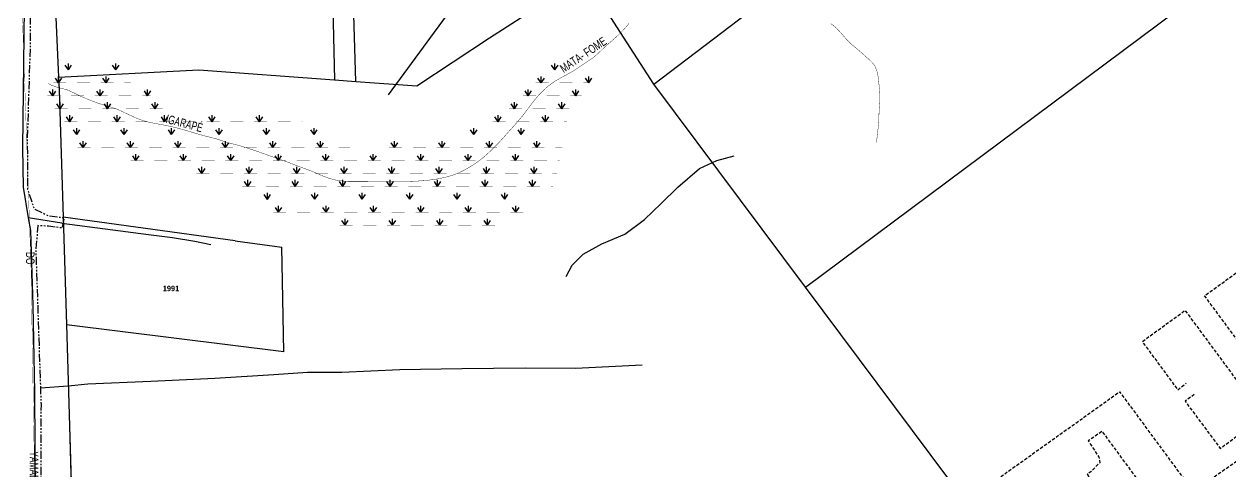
# Model space of a CAD drawing. Extents: x 204381 to 207261, y 4847713 to 4851061.
# Drawn here: x 204662 to 205221, y 4849243 to 4849450 of the extents above; entities that cross this region are included whole.
import ezdxf
from ezdxf.enums import TextEntityAlignment as Align

# ---------------------------------------------------------------- set-up
doc = ezdxf.new("R2010")
doc.units = 0
doc.header["$LTSCALE"] = 1.5
doc.header["$MEASUREMENT"] = 0
doc.linetypes.add('PHANTOMX2', pattern=[5, 2.5, -0.5, 0.5, -0.5, 0.5, -0.5])
doc.linetypes.add('TRACO_15', pattern=[3, 2, -1])
for name, color, linetype in [('CD-MALHA-LOTES', 40, 'CONTINUOUS'), ('HD-ALAGADO-BREJO', 170, 'CONTINUOUS'), ('HD-CURSO-PERENE', 170, 'CONTINUOUS'), ('HD-TXT-PERENE', 170, 'CONTINUOUS'), ('LM-LIM-SETOR-FISCAL', 7, 'CONTINUOUS'), ('RU-QUADRAS', 210, 'CONTINUOUS'), ('SV-CAMINHO-TRILHA', 20, 'CONTINUOUS'), ('SV-EIXO-ROD-ESTR', 7, 'CONTINUOUS'), ('SV-EIXO-RUA-N-PAV', 6, 'CONTINUOUS'), ('SV-EST-M-N-PAV', 1, 'PHANTOMX2'), ('SV-RUA-PAVIM-S-GUIA-C-GUIA', 7, 'CONTINUOUS'), ('SV-TXT-EST-M-N-PAV', 7, 'CONTINUOUS'), ('Th_NmrPort', 7, 'CONTINUOUS')]:
    doc.layers.add(name, color=color, linetype=linetype)
doc.styles.add('ARIAL', font='ARIAL.TTF')
doc.styles.get("Standard").update_dxf_attribs({"font": 'swisscbo.ttf'})
doc.linetypes.add('Limite', pattern='A,20,-3,[130,ltypeshp.shx,S=6.35,R=0,X=0,Y=0],-3,20', length=46)

# ---------------------------------------------------------------- blocks, each defined once
blk = doc.blocks.new('*X3')
at = {"layer": 'HD-ALAGADO-BREJO'}
for points in [[(204682.951571, 4849428.780074), (204682.951304, 4849431.780074)], [(204704.951571, 4849428.782028), (204704.951304, 4849431.782028)], [(204908.426633, 4849428.782374), (204908.426312, 4849431.782374)], [(204678.412275, 4849422.779961), (204678.412049, 4849425.779961)], [(204682.951571, 4849428.780074), (204681.451371, 4849431.029941)], [(204682.951571, 4849428.780074), (204684.451371, 4849431.030207)], [(204700.412275, 4849422.781617), (204700.412049, 4849425.781617)], [(204704.951571, 4849428.782028), (204703.451371, 4849431.031895)], [(204704.951571, 4849428.782028), (204706.451371, 4849431.032161)], [(204902.132869, 4849422.78224), (204902.132594, 4849425.78224)], [(204908.426633, 4849428.782374), (204906.926392, 4849431.032214)], [(204908.426633, 4849428.782374), (204909.926392, 4849431.032535)], [(204924.132869, 4849422.784261), (204924.132594, 4849425.784261)], [(204678.412275, 4849422.779961), (204676.912106, 4849425.029849)], [(204678.412275, 4849422.779961), (204679.912106, 4849425.030074)], [(204700.412275, 4849422.781617), (204698.912106, 4849425.031504)], [(204700.412275, 4849422.781617), (204701.912106, 4849425.03173)], [(204902.132869, 4849422.78224), (204900.632663, 4849425.032102)], [(204902.132869, 4849422.78224), (204903.632663, 4849425.032378)], [(204924.132869, 4849422.784261), (204922.632663, 4849425.034123)], [(204924.132869, 4849422.784261), (204925.632663, 4849425.034399)], [(204675.687602, 4849416.779876), (204674.187455, 4849419.029778)], [(204675.687602, 4849416.779876), (204675.687406, 4849419.779876)], [(204675.687602, 4849416.779876), (204677.187455, 4849419.029974)], [(204697.687602, 4849416.781314), (204696.187455, 4849419.031216)], [(204697.687602, 4849416.781314), (204697.687406, 4849419.781314)], [(204697.687602, 4849416.781314), (204699.187455, 4849419.031412)], [(204719.687602, 4849416.782752), (204718.187455, 4849419.032654)], [(204719.687602, 4849416.782752), (204719.687406, 4849419.782752)], [(204719.687602, 4849416.782752), (204721.187455, 4849419.03285)], [(204896.144791, 4849416.782133), (204894.644597, 4849419.032004)], [(204896.144791, 4849416.782133), (204896.144533, 4849419.782133)], [(204896.144791, 4849416.782133), (204897.644597, 4849419.032262)], [(204918.144791, 4849416.784028), (204916.644597, 4849419.033899)], [(204918.144791, 4849416.784028), (204918.144533, 4849419.784028)], [(204918.144791, 4849416.784028), (204919.644597, 4849419.034158)], [(204679.142552, 4849410.779872), (204677.642411, 4849413.029777)], [(204679.142552, 4849410.779872), (204679.142364, 4849413.779871)], [(204679.142552, 4849410.779872), (204680.642411, 4849413.029966)], [(204701.142552, 4849410.781252), (204699.642411, 4849413.031158)], [(204701.142552, 4849410.781252), (204701.142364, 4849413.781252)], [(204701.142552, 4849410.781252), (204702.642411, 4849413.031346)], [(204723.142552, 4849410.782633), (204721.642411, 4849413.032538)], [(204723.142552, 4849410.782633), (204723.142364, 4849413.782633)], [(204723.142552, 4849410.782633), (204724.642411, 4849413.032727)], [(204889.710151, 4849410.782027), (204888.209964, 4849413.031903)], [(204889.710151, 4849410.782027), (204889.709902, 4849413.782027)], [(204889.710151, 4849410.782027), (204891.209964, 4849413.032152)], [(204911.710151, 4849410.78385), (204910.209964, 4849413.033726)], [(204911.710151, 4849410.78385), (204911.709902, 4849413.78385)], [(204911.710151, 4849410.78385), (204913.209964, 4849413.033974)], [(204683.563326, 4849404.779835), (204682.063228, 4849407.02977)], [(204683.563326, 4849404.779835), (204683.563195, 4849407.779835)], [(204683.563326, 4849404.779835), (204685.063228, 4849407.029901)], [(204705.563326, 4849404.780797), (204704.063228, 4849407.030732)], [(204705.563326, 4849404.780797), (204705.563195, 4849407.780797)], [(204705.563326, 4849404.780797), (204707.063228, 4849407.030863)], [(204727.563326, 4849404.78176), (204726.063228, 4849407.031694)], [(204727.563326, 4849404.78176), (204727.563195, 4849407.78176)], [(204727.563326, 4849404.78176), (204729.063228, 4849407.031825)], [(204749.563326, 4849404.782722), (204748.063228, 4849407.032656)], [(204749.563326, 4849404.782722), (204749.563195, 4849407.782722)], [(204749.563326, 4849404.782722), (204751.063228, 4849407.032787)], [(204771.563326, 4849404.783684), (204770.063228, 4849407.033618)], [(204771.563326, 4849404.783684), (204771.563195, 4849407.783684)], [(204771.563326, 4849404.783684), (204773.063228, 4849407.03375)], [(204882.133512, 4849404.781903), (204880.633339, 4849407.031788)], [(204882.133512, 4849404.781903), (204882.133282, 4849407.781903)], [(204882.133512, 4849404.781903), (204883.633339, 4849407.032019)], [(204904.133512, 4849404.783592), (204902.633339, 4849407.033477)], [(204904.133512, 4849404.783592), (204904.133282, 4849407.783592)], [(204904.133512, 4849404.783592), (204905.633339, 4849407.033707)], [(204686.819567, 4849398.779832), (204685.319471, 4849401.029768)], [(204686.819567, 4849398.779832), (204686.819439, 4849401.779832)], [(204686.819567, 4849398.779832), (204688.319471, 4849401.029896)], [(204708.819567, 4849398.780771), (204707.319471, 4849401.030707)], [(204708.819567, 4849398.780771), (204708.819439, 4849401.780771)], [(204708.819567, 4849398.780771), (204710.319471, 4849401.030835)], [(204730.819567, 4849398.781711), (204729.319471, 4849401.031647)], [(204730.819567, 4849398.781711), (204730.819439, 4849401.781711)], [(204730.819567, 4849398.781711), (204732.319471, 4849401.031775)], [(204752.819567, 4849398.78265), (204751.319471, 4849401.032586)], [(204752.819567, 4849398.78265), (204752.819439, 4849401.78265)], [(204752.819567, 4849398.78265), (204754.319471, 4849401.032714)], [(204774.819567, 4849398.783589), (204773.319471, 4849401.033525)], [(204774.819567, 4849398.783589), (204774.819439, 4849401.783589)], [(204774.819567, 4849398.783589), (204776.319471, 4849401.033653)], [(204796.819567, 4849398.784529), (204795.319471, 4849401.034465)], [(204796.819567, 4849398.784529), (204796.819439, 4849401.784529)], [(204796.819567, 4849398.784529), (204798.319471, 4849401.034593)], [(204870.881645, 4849398.781736), (204869.381492, 4849401.031634)], [(204870.881645, 4849398.781736), (204870.881441, 4849401.781736)], [(204870.881645, 4849398.781736), (204872.381492, 4849401.031838)], [(204892.881645, 4849398.78323), (204891.381492, 4849401.033128)], [(204892.881645, 4849398.78323), (204892.881441, 4849401.78323)], [(204892.881645, 4849398.78323), (204894.381492, 4849401.033332)], [(204689.771563, 4849392.779825), (204688.27147, 4849395.029763)], [(204689.771563, 4849392.779825), (204689.77144, 4849395.779825)], [(204689.771563, 4849392.779825), (204691.27147, 4849395.029886)], [(204711.771563, 4849392.780728), (204710.27147, 4849395.030666)], [(204711.771563, 4849392.780728), (204711.77144, 4849395.780728)], [(204711.771563, 4849392.780728), (204713.27147, 4849395.030789)], [(204733.771563, 4849392.781631), (204732.27147, 4849395.031569)], [(204733.771563, 4849392.781631), (204733.77144, 4849395.781631)], [(204733.771563, 4849392.781631), (204735.27147, 4849395.031692)], [(204755.771563, 4849392.782534), (204754.27147, 4849395.032472)], [(204755.771563, 4849392.782534), (204755.77144, 4849395.782534)], [(204755.771563, 4849392.782534), (204757.27147, 4849395.032595)], [(204777.771563, 4849392.783437), (204776.27147, 4849395.033375)], [(204777.771563, 4849392.783437), (204777.77144, 4849395.783437)], [(204777.771563, 4849392.783437), (204779.27147, 4849395.033498)], [(204799.771563, 4849392.78434), (204798.27147, 4849395.034278)], [(204799.771563, 4849392.78434), (204799.77144, 4849395.78434)], [(204799.771563, 4849392.78434), (204801.27147, 4849395.034401)], [(204834.14804, 4849392.781293), (204832.647926, 4849395.031217)], [(204834.14804, 4849392.781293), (204834.147888, 4849395.781293)], [(204834.14804, 4849392.781293), (204835.647926, 4849395.031369)], [(204856.14804, 4849392.782413), (204854.647926, 4849395.032337)], [(204856.14804, 4849392.782413), (204856.147888, 4849395.782413)], [(204856.14804, 4849392.782413), (204857.647926, 4849395.03249)], [(204878.14804, 4849392.783534), (204876.647926, 4849395.033457)], [(204878.14804, 4849392.783534), (204878.147888, 4849395.783534)], [(204878.14804, 4849392.783534), (204879.647926, 4849395.03361)], [(204900.14804, 4849392.784654), (204898.647926, 4849395.034578)], [(204900.14804, 4849392.784654), (204900.147888, 4849395.784654)], [(204900.14804, 4849392.784654), (204901.647926, 4849395.03473)], [(204714.279201, 4849386.780017), (204712.779126, 4849389.029967)], [(204714.279201, 4849386.780017), (204714.279101, 4849389.780017)], [(204714.279201, 4849386.780017), (204715.779126, 4849389.030067)], [(204736.279201, 4849386.780749), (204734.779126, 4849389.030699)], [(204736.279201, 4849386.780749), (204736.279101, 4849389.780749)], [(204736.279201, 4849386.780749), (204737.779126, 4849389.030798)], [(204758.279201, 4849386.78148), (204756.779126, 4849389.03143)], [(204758.279201, 4849386.78148), (204758.279101, 4849389.78148)], [(204758.279201, 4849386.78148), (204759.779126, 4849389.03153)], [(204780.279201, 4849386.782211), (204778.779126, 4849389.032161)], [(204780.279201, 4849386.782211), (204780.279101, 4849389.782211)], [(204780.279201, 4849386.782211), (204781.779126, 4849389.032261)], [(204802.279201, 4849386.782943), (204800.779126, 4849389.032893)], [(204802.279201, 4849386.782943), (204802.279101, 4849389.782943)], [(204802.279201, 4849386.782943), (204803.779126, 4849389.032993)], [(204824.279201, 4849386.783674), (204822.779126, 4849389.033624)], [(204824.279201, 4849386.783674), (204824.279101, 4849389.783674)], [(204824.279201, 4849386.783674), (204825.779126, 4849389.033724)], [(204846.279201, 4849386.784405), (204844.779126, 4849389.034356)], [(204846.279201, 4849386.784405), (204846.279101, 4849389.784405)], [(204846.279201, 4849386.784405), (204847.779126, 4849389.034455)], [(204868.279201, 4849386.785137), (204866.779126, 4849389.035087)], [(204868.279201, 4849386.785137), (204868.279101, 4849389.785137)], [(204868.279201, 4849386.785137), (204869.779126, 4849389.035187)], [(204890.279201, 4849386.785868), (204888.779126, 4849389.035818)], [(204890.279201, 4849386.785868), (204890.279101, 4849389.785868)], [(204890.279201, 4849386.785868), (204891.779126, 4849389.035918)], [(204744.818952, 4849380.780296), (204743.31887, 4849383.030242)], [(204744.818952, 4849380.780296), (204744.818843, 4849383.780296)], [(204744.818952, 4849380.780296), (204746.31887, 4849383.03035)], [(204766.818952, 4849380.781089), (204765.31887, 4849383.031035)], [(204766.818952, 4849380.781089), (204766.818843, 4849383.781089)], [(204766.818952, 4849380.781089), (204768.31887, 4849383.031143)], [(204788.818951, 4849380.781881), (204787.31887, 4849383.031827)], [(204788.818951, 4849380.781881), (204788.818843, 4849383.781881)], [(204788.818951, 4849380.781881), (204790.31887, 4849383.031935)], [(204810.818951, 4849380.782673), (204809.31887, 4849383.032619)], [(204810.818951, 4849380.782673), (204810.818843, 4849383.782673)], [(204810.818951, 4849380.782673), (204812.31887, 4849383.032727)], [(204832.818951, 4849380.783466), (204831.31887, 4849383.033411)], [(204832.818951, 4849380.783466), (204832.818843, 4849383.783466)], [(204832.818951, 4849380.783466), (204834.31887, 4849383.03352)], [(204854.818951, 4849380.784258), (204853.31887, 4849383.034204)], [(204854.818951, 4849380.784258), (204854.818843, 4849383.784258)], [(204854.818951, 4849380.784258), (204856.31887, 4849383.034312)], [(204876.818951, 4849380.78505), (204875.31887, 4849383.034996)], [(204876.818951, 4849380.78505), (204876.818843, 4849383.78505)], [(204876.818951, 4849380.78505), (204878.31887, 4849383.035104)], [(204898.818951, 4849380.785842), (204897.31887, 4849383.035788)], [(204898.818951, 4849380.785842), (204898.818843, 4849383.785842)], [(204898.818951, 4849380.785842), (204900.31887, 4849383.035896)], [(204766.108757, 4849374.780483), (204764.608671, 4849377.030425)], [(204766.108757, 4849374.780483), (204766.108642, 4849377.780483)], [(204766.108757, 4849374.780483), (204767.608671, 4849377.030541)], [(204788.108757, 4849374.781332), (204786.608671, 4849377.031274)], [(204788.108757, 4849374.781332), (204788.108642, 4849377.781332)], [(204788.108757, 4849374.781332), (204789.608671, 4849377.03139)], [(204810.108757, 4849374.782181), (204808.608671, 4849377.032123)], [(204810.108757, 4849374.782181), (204810.108642, 4849377.782181)], [(204810.108757, 4849374.782181), (204811.608671, 4849377.032238)], [(204832.108757, 4849374.783029), (204830.608671, 4849377.032972)], [(204832.108757, 4849374.783029), (204832.108642, 4849377.783029)], [(204832.108757, 4849374.783029), (204833.608671, 4849377.033087)], [(204854.108757, 4849374.783878), (204852.608671, 4849377.03382)], [(204854.108757, 4849374.783878), (204854.108642, 4849377.783878)], [(204854.108757, 4849374.783878), (204855.608671, 4849377.033936)], [(204876.108757, 4849374.784727), (204874.608671, 4849377.034669)], [(204876.108757, 4849374.784727), (204876.108642, 4849377.784727)], [(204876.108757, 4849374.784727), (204877.608671, 4849377.034785)], [(204898.108757, 4849374.785576), (204896.608671, 4849377.035518)], [(204898.108757, 4849374.785576), (204898.108642, 4849377.785576)], [(204898.108757, 4849374.785576), (204899.608671, 4849377.035634)], [(204775.203486, 4849368.780545), (204773.703395, 4849371.030484)], [(204775.203486, 4849368.780545), (204775.203365, 4849371.780545)], [(204775.203486, 4849368.780545), (204776.703395, 4849371.030605)], [(204797.203486, 4849368.78143), (204795.703395, 4849371.03137)], [(204797.203486, 4849368.78143), (204797.203365, 4849371.78143)], [(204797.203486, 4849368.78143), (204798.703395, 4849371.031491)], [(204819.203486, 4849368.782316), (204817.703395, 4849371.032256)], [(204819.203486, 4849368.782316), (204819.203365, 4849371.782316)], [(204819.203486, 4849368.782316), (204820.703395, 4849371.032376)], [(204841.203486, 4849368.783201), (204839.703395, 4849371.033141)], [(204841.203486, 4849368.783201), (204841.203365, 4849371.783201)], [(204841.203486, 4849368.783201), (204842.703395, 4849371.033262)], [(204863.203486, 4849368.784087), (204861.703395, 4849371.034027)], [(204863.203486, 4849368.784087), (204863.203365, 4849371.784087)], [(204863.203486, 4849368.784087), (204864.703395, 4849371.034147)], [(204885.203486, 4849368.784972), (204883.703395, 4849371.034912)], [(204885.203486, 4849368.784972), (204885.203365, 4849371.784972)], [(204885.203486, 4849368.784972), (204886.703395, 4849371.035033)], [(204780.384145, 4849362.780568), (204778.88405, 4849365.030505)], [(204780.384145, 4849362.780568), (204780.384019, 4849365.780568)], [(204780.384145, 4849362.780568), (204781.88405, 4849365.030631)], [(204802.384145, 4849362.781495), (204800.88405, 4849365.031431)], [(204802.384145, 4849362.781495), (204802.384019, 4849365.781495)], [(204802.384145, 4849362.781495), (204803.88405, 4849365.031558)], [(204824.384145, 4849362.782421), (204822.88405, 4849365.032358)], [(204824.384145, 4849362.782421), (204824.384019, 4849365.782421)], [(204824.384145, 4849362.782421), (204825.88405, 4849365.032484)], [(204846.384145, 4849362.783347), (204844.88405, 4849365.033284)], [(204846.384145, 4849362.783347), (204846.384019, 4849365.783347)], [(204846.384145, 4849362.783347), (204847.88405, 4849365.03341)], [(204868.384145, 4849362.784273), (204866.88405, 4849365.03421)], [(204868.384145, 4849362.784273), (204868.384019, 4849365.784273)], [(204868.384145, 4849362.784273), (204869.88405, 4849365.034337)], [(204890.384145, 4849362.7852), (204888.88405, 4849365.035137)], [(204890.384145, 4849362.7852), (204890.384019, 4849365.7852)], [(204890.384145, 4849362.7852), (204891.88405, 4849365.035263)], [(204811.178585, 4849356.780869), (204809.678467, 4849359.03079)], [(204811.178585, 4849356.780869), (204811.178428, 4849359.780869)], [(204811.178585, 4849356.780869), (204812.678467, 4849359.030948)], [(204833.178585, 4849356.782021), (204831.678467, 4849359.031943)], [(204833.178585, 4849356.782021), (204833.178428, 4849359.782021)], [(204833.178585, 4849356.782021), (204834.678467, 4849359.0321)], [(204855.178585, 4849356.783174), (204853.678467, 4849359.033095)], [(204855.178585, 4849356.783174), (204855.178428, 4849359.783174)], [(204855.178585, 4849356.783174), (204856.678467, 4849359.033252)], [(204877.178585, 4849356.784326), (204875.678467, 4849359.034248)], [(204877.178585, 4849356.784326), (204877.178427, 4849359.784326)], [(204877.178585, 4849356.784326), (204878.678467, 4849359.034405)]]:
    blk.add_lwpolyline(points, dxfattribs=at)
at = {"layer": 'HD-ALAGADO-BREJO', "const_width": 0.13}
for points in [[(204680.451571, 4849428.779852), (204681.451571, 4849428.779941)], [(204681.451571, 4849428.779941), (204686.451571, 4849428.780385)], [(204691.451571, 4849428.780829), (204697.451571, 4849428.781362)], [(204702.451571, 4849428.781806), (204703.451571, 4849428.781895)], [(204703.451571, 4849428.781895), (204705.451571, 4849428.782073)], [(204705.451571, 4849428.782073), (204706.119619, 4849428.780108)], [(204905.926633, 4849428.782106), (204906.926633, 4849428.782214)], [(204906.926633, 4849428.782214), (204911.926633, 4849428.782749)], [(204916.926633, 4849428.783284), (204922.926633, 4849428.783927)], [(204675.912275, 4849422.779773), (204676.912275, 4849422.779849)], [(204676.912275, 4849422.779849), (204681.912275, 4849422.780225)], [(204686.912275, 4849422.780601), (204692.912275, 4849422.781053)], [(204697.912275, 4849422.781429), (204698.912275, 4849422.781504)], [(204698.912275, 4849422.781504), (204703.912275, 4849422.78188)], [(204708.912275, 4849422.782257), (204710.912275, 4849422.782407)], [(204710.912275, 4849422.782407), (204711.861247, 4849422.780133)], [(204899.632869, 4849422.782011), (204900.632869, 4849422.782102)], [(204900.632869, 4849422.782102), (204905.632869, 4849422.782562)], [(204910.632869, 4849422.783021), (204916.632869, 4849422.783572)], [(204921.632869, 4849422.784031), (204922.632869, 4849422.784123)], [(204922.632869, 4849422.784123), (204923.620591, 4849422.78225)], [(204673.187602, 4849416.779713), (204674.187602, 4849416.779778)], [(204674.187602, 4849416.779778), (204679.187602, 4849416.780105)], [(204684.187602, 4849416.780432), (204690.187602, 4849416.780824)], [(204695.187602, 4849416.781151), (204696.187602, 4849416.781216)], [(204696.187602, 4849416.781216), (204701.187602, 4849416.781543)], [(204706.187602, 4849416.78187), (204712.187602, 4849416.782262)], [(204717.187602, 4849416.782589), (204718.187602, 4849416.782654)], [(204718.187602, 4849416.782654), (204720.187602, 4849416.782785)], [(204720.187602, 4849416.782785), (204721.131487, 4849416.780193)], [(204893.644791, 4849416.781918), (204894.644791, 4849416.782004)], [(204894.644791, 4849416.782004), (204899.644791, 4849416.782435)], [(204904.644791, 4849416.782865), (204910.644791, 4849416.783382)], [(204915.644791, 4849416.783813), (204916.644791, 4849416.783899)], [(204916.644791, 4849416.783899), (204920.644791, 4849416.784244)], [(204920.644791, 4849416.784244), (204920.95851, 4849416.782191)], [(204676.642552, 4849410.779715), (204677.642552, 4849410.779777)], [(204677.642552, 4849410.779777), (204682.642552, 4849410.780091)], [(204687.642552, 4849410.780405), (204693.642552, 4849410.780781)], [(204698.642552, 4849410.781095), (204699.642552, 4849410.781158)], [(204699.642552, 4849410.781158), (204704.642552, 4849410.781472)], [(204709.642552, 4849410.781785), (204715.642552, 4849410.782162)], [(204720.642552, 4849410.782476), (204721.642552, 4849410.782538)], [(204721.642552, 4849410.782538), (204726.642552, 4849410.782852)], [(204887.210151, 4849410.78182), (204888.210151, 4849410.781903)], [(204888.210151, 4849410.781903), (204893.210151, 4849410.782317)], [(204898.210151, 4849410.782732), (204904.210151, 4849410.783229)], [(204909.210151, 4849410.783643), (204910.210151, 4849410.783726)], [(204910.210151, 4849410.783726), (204915.210151, 4849410.78414)], [(204681.063326, 4849404.779726), (204682.063326, 4849404.77977)], [(204682.063326, 4849404.77977), (204687.063326, 4849404.779988)], [(204692.063326, 4849404.780207), (204698.063326, 4849404.780469)], [(204703.063326, 4849404.780688), (204704.063326, 4849404.780732)], [(204704.063326, 4849404.780732), (204709.063326, 4849404.78095)], [(204714.063326, 4849404.781169), (204720.063326, 4849404.781432)], [(204725.063326, 4849404.78165), (204726.063326, 4849404.781694)], [(204726.063326, 4849404.781694), (204731.063326, 4849404.781913)], [(204736.063326, 4849404.782131), (204742.063326, 4849404.782394)], [(204747.063326, 4849404.782612), (204748.063326, 4849404.782656)], [(204748.063326, 4849404.782656), (204753.063326, 4849404.782875)], [(204758.063326, 4849404.783093), (204764.063326, 4849404.783356)], [(204769.063326, 4849404.783575), (204770.063326, 4849404.783618)], [(204770.063326, 4849404.783618), (204775.063326, 4849404.783837)], [(204780.063326, 4849404.784056), (204786.063326, 4849404.784318)], [(204791.063326, 4849404.784537), (204791.387616, 4849404.780829)], [(204879.633512, 4849404.781712), (204880.633512, 4849404.781788)], [(204880.633512, 4849404.781788), (204885.633512, 4849404.782172)], [(204890.633512, 4849404.782556), (204896.633512, 4849404.783017)], [(204901.633512, 4849404.7834), (204902.633512, 4849404.783477)], [(204902.633512, 4849404.783477), (204907.633512, 4849404.783861)], [(204912.633512, 4849404.784245), (204913.633512, 4849404.784322)], [(204913.633512, 4849404.784322), (204914.156415, 4849404.782057)], [(204684.319567, 4849398.779725), (204685.319567, 4849398.779768)], [(204685.319567, 4849398.779768), (204690.319567, 4849398.779982)], [(204695.319567, 4849398.780195), (204701.319567, 4849398.780451)], [(204706.319567, 4849398.780665), (204707.319567, 4849398.780707)], [(204707.319567, 4849398.780707), (204712.319567, 4849398.780921)], [(204717.319567, 4849398.781134), (204723.319567, 4849398.781391)], [(204728.319567, 4849398.781604), (204729.319567, 4849398.781647)], [(204729.319567, 4849398.781647), (204734.319567, 4849398.78186)], [(204739.319567, 4849398.782074), (204745.319567, 4849398.78233)], [(204750.319567, 4849398.782543), (204751.319567, 4849398.782586)], [(204751.319567, 4849398.782586), (204756.319567, 4849398.782799)], [(204761.319567, 4849398.783013), (204767.319567, 4849398.783269)], [(204772.319567, 4849398.783483), (204773.319567, 4849398.783525)], [(204773.319567, 4849398.783525), (204778.319567, 4849398.783739)], [(204783.319567, 4849398.783952), (204789.319567, 4849398.784208)], [(204794.319567, 4849398.784422), (204795.319567, 4849398.784465)], [(204795.319567, 4849398.784465), (204800.319567, 4849398.784678)], [(204868.381645, 4849398.781566), (204869.381645, 4849398.781634)], [(204869.381645, 4849398.781634), (204874.381645, 4849398.781974)], [(204879.381645, 4849398.782313), (204885.381645, 4849398.782721)], [(204890.381645, 4849398.78306), (204891.381645, 4849398.783128)], [(204891.381645, 4849398.783128), (204896.381645, 4849398.783468)], [(204901.381645, 4849398.783808), (204907.381645, 4849398.784215)], [(204912.381645, 4849398.784555), (204912.685465, 4849398.782009)], [(204687.271563, 4849392.779722), (204688.271563, 4849392.779763)], [(204688.271563, 4849392.779763), (204693.271563, 4849392.779968)], [(204698.271563, 4849392.780173), (204704.271563, 4849392.78042)], [(204709.271563, 4849392.780625), (204710.271563, 4849392.780666)], [(204710.271563, 4849392.780666), (204715.271563, 4849392.780871)], [(204720.271563, 4849392.781076), (204726.271563, 4849392.781323)], [(204731.271563, 4849392.781528), (204732.271563, 4849392.781569)], [(204732.271563, 4849392.781569), (204737.271563, 4849392.781774)], [(204742.271563, 4849392.78198), (204748.271563, 4849392.782226)], [(204753.271563, 4849392.782431), (204754.271563, 4849392.782472)], [(204754.271563, 4849392.782472), (204759.271563, 4849392.782677)], [(204764.271563, 4849392.782883), (204770.271563, 4849392.783129)], [(204775.271563, 4849392.783334), (204776.271563, 4849392.783375)], [(204776.271563, 4849392.783375), (204781.271563, 4849392.78358)], [(204786.271563, 4849392.783786), (204792.271563, 4849392.784032)], [(204797.271563, 4849392.784237), (204798.271563, 4849392.784278)], [(204798.271563, 4849392.784278), (204803.271563, 4849392.784483)], [(204808.271563, 4849392.784689), (204813.271563, 4849392.784894)], [(204813.271563, 4849392.784894), (204813.464838, 4849392.780984)], [(204831.64804, 4849392.781166), (204832.64804, 4849392.781217)], [(204832.64804, 4849392.781217), (204837.64804, 4849392.781471)], [(204842.64804, 4849392.781726), (204848.64804, 4849392.782031)], [(204853.64804, 4849392.782286), (204854.64804, 4849392.782337)], [(204854.64804, 4849392.782337), (204859.64804, 4849392.782592)], [(204864.64804, 4849392.782846), (204870.64804, 4849392.783152)], [(204875.64804, 4849392.783406), (204876.64804, 4849392.783457)], [(204876.64804, 4849392.783457), (204881.64804, 4849392.783712)], [(204886.64804, 4849392.783967), (204892.64804, 4849392.784272)], [(204897.64804, 4849392.784527), (204898.64804, 4849392.784578)], [(204898.64804, 4849392.784578), (204903.64804, 4849392.784832)], [(204908.64804, 4849392.785087), (204911.64804, 4849392.78524)], [(204911.64804, 4849392.78524), (204911.861804, 4849392.781968)], [(204711.779201, 4849386.779934), (204712.779201, 4849386.779967)], [(204712.779201, 4849386.779967), (204717.779201, 4849386.780133)], [(204722.779201, 4849386.7803), (204728.779201, 4849386.780499)], [(204733.779201, 4849386.780665), (204734.779201, 4849386.780699)], [(204734.779201, 4849386.780699), (204739.779201, 4849386.780865)], [(204744.779201, 4849386.781031), (204750.779201, 4849386.781231)], [(204755.779201, 4849386.781397), (204756.779201, 4849386.78143)], [(204756.779201, 4849386.78143), (204761.779201, 4849386.781596)], [(204766.779201, 4849386.781762), (204772.779201, 4849386.781962)], [(204777.779201, 4849386.782128), (204778.779201, 4849386.782161)], [(204778.779201, 4849386.782161), (204783.779201, 4849386.782328)], [(204788.779201, 4849386.782494), (204794.779201, 4849386.782693)], [(204799.779201, 4849386.78286), (204800.779201, 4849386.782893)], [(204800.779201, 4849386.782893), (204805.779201, 4849386.783059)], [(204810.779201, 4849386.783225), (204816.779201, 4849386.783425)], [(204821.779201, 4849386.783591), (204822.779201, 4849386.783624)], [(204822.779201, 4849386.783624), (204827.779201, 4849386.78379)], [(204832.779201, 4849386.783957), (204838.779201, 4849386.784156)], [(204843.779201, 4849386.784322), (204844.779201, 4849386.784356)], [(204844.779201, 4849386.784356), (204849.779201, 4849386.784522)], [(204854.779201, 4849386.784688), (204860.779201, 4849386.784888)], [(204865.779201, 4849386.785054), (204866.779201, 4849386.785087)], [(204866.779201, 4849386.785087), (204871.779201, 4849386.785253)], [(204876.779201, 4849386.785419), (204882.779201, 4849386.785619)], [(204887.779201, 4849386.785785), (204888.779201, 4849386.785818)], [(204888.779201, 4849386.785818), (204893.779201, 4849386.785985)], [(204898.779201, 4849386.786151), (204904.779201, 4849386.78635)], [(204909.779201, 4849386.786517), (204910.738885, 4849386.781924)], [(204742.318952, 4849380.780206), (204743.318952, 4849380.780242)], [(204743.318952, 4849380.780242), (204748.318952, 4849380.780422)], [(204753.318952, 4849380.780603), (204759.318952, 4849380.780819)], [(204764.318952, 4849380.780999), (204765.318952, 4849380.781035)], [(204765.318952, 4849380.781035), (204770.318952, 4849380.781215)], [(204775.318952, 4849380.781395), (204781.318951, 4849380.781611)], [(204786.318951, 4849380.781791), (204787.318951, 4849380.781827)], [(204787.318951, 4849380.781827), (204792.318951, 4849380.782007)], [(204797.318951, 4849380.782187), (204803.318951, 4849380.782403)], [(204808.318951, 4849380.782583), (204809.318951, 4849380.782619)], [(204809.318951, 4849380.782619), (204814.318951, 4849380.782799)], [(204819.318951, 4849380.782979), (204825.318951, 4849380.783195)], [(204830.318951, 4849380.783375), (204831.318951, 4849380.783411)], [(204831.318951, 4849380.783411), (204836.318951, 4849380.783592)], [(204841.318951, 4849380.783772), (204847.318951, 4849380.783988)], [(204852.318951, 4849380.784168), (204853.318951, 4849380.784204)], [(204853.318951, 4849380.784204), (204858.318951, 4849380.784384)], [(204863.318951, 4849380.784564), (204869.318951, 4849380.78478)], [(204874.318951, 4849380.78496), (204875.318951, 4849380.784996)], [(204875.318951, 4849380.784996), (204880.318951, 4849380.785176)], [(204885.318951, 4849380.785356), (204891.318951, 4849380.785572)], [(204896.318951, 4849380.785752), (204897.318951, 4849380.785788)], [(204897.318951, 4849380.785788), (204902.318951, 4849380.785968)], [(204907.318951, 4849380.786148), (204909.318951, 4849380.78622)], [(204909.318951, 4849380.78622), (204909.422837, 4849380.781877)], [(204763.608757, 4849374.780386), (204764.608757, 4849374.780425)], [(204764.608757, 4849374.780425), (204769.608757, 4849374.780618)], [(204774.608757, 4849374.780811), (204780.608757, 4849374.781042)], [(204785.608757, 4849374.781235), (204786.608757, 4849374.781274)], [(204786.608757, 4849374.781274), (204791.608757, 4849374.781467)], [(204796.608757, 4849374.78166), (204802.608757, 4849374.781891)], [(204807.608757, 4849374.782084), (204808.608757, 4849374.782123)], [(204808.608757, 4849374.782123), (204813.608757, 4849374.782316)], [(204818.608757, 4849374.782508), (204824.608757, 4849374.78274)], [(204829.608757, 4849374.782933), (204830.608757, 4849374.782972)], [(204830.608757, 4849374.782972), (204835.608757, 4849374.783164)], [(204840.608757, 4849374.783357), (204846.608757, 4849374.783589)], [(204851.608757, 4849374.783782), (204852.608757, 4849374.78382)], [(204852.608757, 4849374.78382), (204857.608757, 4849374.784013)], [(204862.608757, 4849374.784206), (204868.608757, 4849374.784438)], [(204873.608757, 4849374.784631), (204874.608757, 4849374.784669)], [(204874.608757, 4849374.784669), (204879.608757, 4849374.784862)], [(204884.608757, 4849374.785055), (204890.608757, 4849374.785287)], [(204895.608757, 4849374.78548), (204896.608757, 4849374.785518)], [(204896.608757, 4849374.785518), (204901.608757, 4849374.785711)], [(204906.608757, 4849374.785904), (204907.608757, 4849374.785943)], [(204907.608757, 4849374.785943), (204907.612985, 4849374.781826)], [(204772.703486, 4849368.780444), (204773.703486, 4849368.780484)], [(204773.703486, 4849368.780484), (204778.703486, 4849368.780686)], [(204783.703486, 4849368.780887), (204789.703486, 4849368.781128)], [(204794.703486, 4849368.78133), (204795.703486, 4849368.78137)], [(204795.703486, 4849368.78137), (204800.703486, 4849368.781571)], [(204805.703486, 4849368.781773), (204811.703486, 4849368.782014)], [(204816.703486, 4849368.782215), (204817.703486, 4849368.782256)], [(204817.703486, 4849368.782256), (204822.703486, 4849368.782457)], [(204827.703486, 4849368.782658), (204833.703486, 4849368.7829)], [(204838.703486, 4849368.783101), (204839.703486, 4849368.783141)], [(204839.703486, 4849368.783141), (204844.703486, 4849368.783342)], [(204849.703486, 4849368.783544), (204855.703486, 4849368.783785)], [(204860.703486, 4849368.783986), (204861.703486, 4849368.784027)], [(204861.703486, 4849368.784027), (204866.703486, 4849368.784228)], [(204871.703486, 4849368.784429), (204877.703486, 4849368.784671)], [(204882.703486, 4849368.784872), (204883.703486, 4849368.784912)], [(204883.703486, 4849368.784912), (204888.703486, 4849368.785113)], [(204893.703486, 4849368.785315), (204899.703486, 4849368.785556)], [(204777.884145, 4849362.780463), (204778.884145, 4849362.780505)], [(204778.884145, 4849362.780505), (204783.884145, 4849362.780716)], [(204788.884145, 4849362.780926), (204794.884145, 4849362.781179)], [(204799.884145, 4849362.781389), (204800.884145, 4849362.781431)], [(204800.884145, 4849362.781431), (204805.884145, 4849362.781642)], [(204810.884145, 4849362.781852), (204816.884145, 4849362.782105)], [(204821.884145, 4849362.782316), (204822.884145, 4849362.782358)], [(204822.884145, 4849362.782358), (204827.884145, 4849362.782568)], [(204832.884145, 4849362.782779), (204838.884145, 4849362.783031)], [(204843.884145, 4849362.783242), (204844.884145, 4849362.783284)], [(204844.884145, 4849362.783284), (204849.884145, 4849362.783495)], [(204854.884145, 4849362.783705), (204860.884145, 4849362.783958)], [(204865.884145, 4849362.784168), (204866.884145, 4849362.78421)], [(204866.884145, 4849362.78421), (204871.884145, 4849362.784421)], [(204876.884145, 4849362.784631), (204882.884145, 4849362.784884)], [(204887.884145, 4849362.785094), (204888.884145, 4849362.785137)], [(204888.884145, 4849362.785137), (204893.884145, 4849362.785347)], [(204808.678585, 4849356.780738), (204809.678585, 4849356.78079)], [(204809.678585, 4849356.78079), (204814.678585, 4849356.781052)], [(204819.678585, 4849356.781314), (204825.678585, 4849356.781629)], [(204830.678585, 4849356.78189), (204831.678585, 4849356.781943)], [(204831.678585, 4849356.781943), (204836.678585, 4849356.782205)], [(204841.678585, 4849356.782467), (204847.678585, 4849356.782781)], [(204852.678585, 4849356.783043), (204853.678585, 4849356.783095)], [(204853.678585, 4849356.783095), (204858.678585, 4849356.783357)], [(204863.678585, 4849356.783619), (204869.678585, 4849356.783933)], [(204874.678585, 4849356.784195), (204875.678585, 4849356.784248)], [(204875.678585, 4849356.784248), (204880.678585, 4849356.78451)]]:
    blk.add_lwpolyline(points, dxfattribs=at)

msp = doc.modelspace()

# ---------------------------------------------------------------- linework, layer by layer
at = {"layer": 'CD-MALHA-LOTES', "linetype": 'Continuous'}
for points in [[(205024.67, 4849328.06), (205384.29, 4849596.5)], [(204804.25, 4849510.66), (204806.29, 4849424.24)], [(204816.25, 4849423.5), (204813.55, 4849511.06)], [(204674.83, 4849505.01), (204678.36, 4849425.51)], [(204954.28, 4849422.17), (205032.77, 4849482.11)], [(204954.28, 4849422.17), (204922.09, 4849472.44)], [(204878.21, 4849443.64), (204910.87, 4849464.94)], [(204844.54, 4849421.4), (204878.21, 4849443.64)], [(204806.29, 4849424.24), (204816.25, 4849423.5)], [(204816.25, 4849423.5), (204844.54, 4849421.4)], [(205024.67, 4849328.06), (204954.28, 4849422.17)], [(204680.49, 4849360.54), (204682.04, 4849310.52)], [(204760.27, 4849349.59), (204781.83, 4849346.64)], [(205157.13, 4849150.54), (205024.67, 4849328.06)], [(204782.81, 4849297.99), (204682.04, 4849310.52)]]:
    msp.add_lwpolyline(points, dxfattribs=at)
at = {"layer": 'CD-MALHA-LOTES', "linetype": 'Continuous', "flags": 128}
for points in [[(204678.36, 4849425.51), (204743.46, 4849428.9), (204806.29, 4849424.24)], [(204678.36, 4849425.51), (204678.63, 4849419.54), (204679.56, 4849390.04), (204680.49, 4849360.54)], [(204760.27, 4849349.59), (204680.49, 4849360.54)], [(204782.16, 4849330.75), (204781.83, 4849346.64)], [(204782.81, 4849297.99), (204782.16, 4849330.75)], [(204682.04, 4849310.52), (204684.5, 4849227.22), (204686.64, 4849137.65)]]:
    msp.add_lwpolyline(points, dxfattribs=at)
at = {"layer": 'HD-CURSO-PERENE', "const_width": 0.18, "flags": 128}
for points in [[(204673.6, 4849422.61), (204674.9, 4849421.8), (204677.7, 4849420.76), (204679.34, 4849420.35), (204680.8, 4849420), (204682.81, 4849419.4), (204685.53, 4849418.16), (204686.87, 4849417.46), (204688.74, 4849416.56), (204691.5, 4849415.39), (204693.75, 4849414.48), (204695.15, 4849413.94), (204696.56, 4849413.42), (204699.32, 4849412.55), (204700.77, 4849412.15), (204702.21, 4849411.73), (204704.77, 4849410.86), (204706.16, 4849410.3), (204707.54, 4849409.69), (204710.04, 4849408.51), (204711.39, 4849407.86), (204714.12, 4849406.61), (204715.8, 4849405.93), (204717.21, 4849405.42), (204718.64, 4849404.98), (204720.79, 4849404.43), (204723.74, 4849403.86), (204726.6, 4849403.35), (204728.07, 4849403.07), (204730.06, 4849402.66), (204732.98, 4849401.98), (204734.43, 4849401.6), (204736.38, 4849401.05), (204739.26, 4849400.21), (204741.56, 4849399.52), (204743, 4849399.09), (204744.44, 4849398.68), (204745.89, 4849398.29), (204747.55, 4849397.86), (204749.01, 4849397.5), (204751.88, 4849396.72), (204754.73, 4849395.78), (204756.15, 4849395.31), (204758.41, 4849394.67), (204759.86, 4849394.3), (204761.32, 4849393.94), (204763.29, 4849393.39), (204766.15, 4849392.48), (204767.57, 4849392.01), (204769.19, 4849391.46), (204770.62, 4849390.98), (204772.8, 4849390.23), (204775.62, 4849389.21), (204777.03, 4849388.7), (204779.79, 4849387.72), (204781.21, 4849387.24), (204782.63, 4849386.75), (204784.45, 4849386.1), (204787.25, 4849385.03), (204788.65, 4849384.48), (204790.05, 4849383.94), (204791.88, 4849383.26), (204793.29, 4849382.75), (204794.7, 4849382.23), (204797.04, 4849381.3), (204798.42, 4849380.71), (204799.79, 4849380.1), (204801.17, 4849379.5), (204803.46, 4849378.63), (204806.36, 4849377.84), (204807.84, 4849377.56), (204809.33, 4849377.36), (204810.83, 4849377.22), (204812.74, 4849377.13), (204815.74, 4849377.12), (204818.44, 4849377.13), (204819.94, 4849377.13), (204821.44, 4849377.12), (204822.94, 4849377.11), (204824.53, 4849377.1), (204827.53, 4849377.07), (204830.23, 4849377.03), (204831.73, 4849377.01), (204834.03, 4849376.99), (204837.03, 4849377.01), (204838.53, 4849377.04), (204840.02, 4849377.07), (204841.62, 4849377.12), (204843.12, 4849377.17), (204844.62, 4849377.24), (204847.61, 4849377.44), (204849.12, 4849377.58), (204850.61, 4849377.76), (204852.09, 4849377.96), (204854.11, 4849378.28), (204855.58, 4849378.56), (204857.05, 4849378.87), (204858.51, 4849379.23), (204860.62, 4849379.85), (204862.05, 4849380.33), (204863.45, 4849380.88), (204865.99, 4849382.08), (204867.31, 4849382.8), (204868.61, 4849383.55), (204870.41, 4849384.65), (204871.67, 4849385.46), (204873.45, 4849386.72), (204875.77, 4849388.62), (204876.89, 4849389.62), (204878.59, 4849391.2), (204879.67, 4849392.23), (204881.8, 4849394.35), (204883.05, 4849395.67), (204885.06, 4849397.91), (204886.05, 4849399.03), (204887.04, 4849400.16), (204888.24, 4849401.5), (204889.24, 4849402.61), (204891.24, 4849404.85), (204893, 4849406.93), (204893.94, 4849408.1), (204894.86, 4849409.29), (204896.38, 4849411.3), (204897.27, 4849412.51), (204899.09, 4849414.89), (204900.2, 4849416.21), (204901.2, 4849417.33), (204902.24, 4849418.41), (204904.22, 4849420.3), (204905.36, 4849421.27), (204906.54, 4849422.2), (204908.81, 4849423.75), (204911.41, 4849425.25), (204912.73, 4849425.96), (204914.36, 4849426.83), (204915.67, 4849427.56), (204917.66, 4849428.73), (204920.16, 4849430.38), (204921.4, 4849431.23), (204923.55, 4849432.65), (204924.8, 4849433.48), (204926.67, 4849434.83), (204928.9, 4849436.83), (204929.97, 4849437.88), (204932.11, 4849439.91), (204933.24, 4849440.9), (204934.38, 4849441.89), (204935.51, 4849442.86), (204937.75, 4849444.86), (204939.83, 4849446.93), (204941.82, 4849449.17), (204942.79, 4849450.32)], [(205036.38, 4849450.28), (205037.62, 4849449.36), (205039.17, 4849448.01), (205041.2, 4849445.81), (205042.63, 4849444.14), (205043.63, 4849443.01), (205044.66, 4849441.93), (205046.23, 4849440.48), (205047.38, 4849439.52), (205048.54, 4849438.57), (205050.3, 4849437.05), (205052.52, 4849435.04), (205054.28, 4849433.48), (205055.39, 4849432.44), (205056.74, 4849430.75), (205057.85, 4849427.98), (205058.17, 4849426.48), (205058.49, 4849424.22), (205058.79, 4849421.25), (205058.97, 4849419.22), (205059.08, 4849417.72), (205059.14, 4849416.22), (205059.08, 4849414.1), (205058.97, 4849412.61), (205058.84, 4849411.11), (205058.72, 4849408.7), (205058.68, 4849407.2), (205058.57, 4849404.55), (205058.28, 4849401.56), (205058.09, 4849400.07), (205057.85, 4849398.01), (205057.73, 4849396.51), (205057.67, 4849395.01)]]:
    msp.add_lwpolyline(points, dxfattribs=at)
at = {"layer": 'LM-LIM-SETOR-FISCAL', "linetype": 'Limite', "ltscale": 0.1, "const_width": 0.13, "flags": 128}
msp.add_lwpolyline([(206960.49, 4848346.74), (206519.68, 4848013.26), (206524.96, 4848001.52), (206186.17, 4847750.07), (206137.65, 4847714.77), (206055.88, 4847783.52), (206022.18, 4847808.19), (206018.12, 4847816.07), (206019.95, 4847830.66), (206053.3, 4847836.03), (206059.06, 4847868.43), (206040.45, 4847926.27), (206039.82, 4847951.17), (206026.44, 4847964.39), (205980.98, 4848000.04), (205948.86, 4848053.95), (205885.79, 4848047.59), (205885.38, 4848100.28), (205758.68, 4848087.81), (205748.41, 4848134.36), (205855.06, 4848144.19), (205857.54, 4848167.98), (205826.48, 4848206.22), (205791.25, 4848260.92), (205756.8, 4848299.01), (205692.97, 4848280.46), (205710.22, 4848439.16), (205051.32, 4848428.57), (204677.84, 4848416.25), (204661.89, 4848420.75), (204677.59, 4848456.68), (204685.73, 4848493.72), (204687.66, 4848576.43), (204676.79, 4848658.68), (204674.85, 4848798.87), (204665.61, 4849337.36), (204658.49, 4849545.69), (204657.02, 4849545.63), (204645.12, 4849704.28), (204643.71, 4849869.24), (204651.14, 4849927.22), (204647.62, 4849990.33), (204636.26, 4850264.54), (204381.83, 4850909.69), (204986.84, 4850806.73), (205140.83, 4850787.35), (205201.03, 4850796.27), (205245.63, 4850823.19), (205310.25, 4850896.98), (205324.08, 4850905.65), (205327.72, 4850908.15), (205339.74, 4850916.46), (205358.28, 4850945.44), (205381.54, 4850978.24), (205458.47, 4851060.64), (205958.1, 4850305), (206256.21, 4850261.19), (206296.36, 4850246.47), (206381.84, 4850187.26), (206402.35, 4850183.32), (206465.45, 4850155.1), (206438.69, 4850087.64), (206416.16, 4850016.08), (206422.43, 4850015.06), (206376.86, 4849879.93), (206318.97, 4849888.04), (206311.32, 4849828.25), (206177.89, 4849842.97), (206161.27, 4849779.77), (206627.66, 4849358.82), (206746.45, 4849445.1), (206955.53, 4849187.19), (207019.34, 4849111.98), (207025.31, 4849104.91), (207033.93, 4849094.44), (207048.4, 4849077.1), (207039.09, 4849069.24), (207026.18, 4849059.14), (207002.58, 4849038.25), (206981.71, 4849023.09), (206966.26, 4849011.39), (206958.44, 4849004.76), (206968.98, 4848989.87), (206978.67, 4848976.02), (207002.49, 4848944.75), (207008.79, 4848936.89), (207034.07, 4848905.39), (207054.15, 4848879.42), (207075.28, 4848852.41), (207089.04, 4848833.89), (207099.68, 4848804.07), (207108.98, 4848791.97), (207114.21, 4848785.08), (207138.58, 4848756.16), (207148.67, 4848740.27), (207162.16, 4848719.72), (207199.66, 4848661.86), (207214.13, 4848640.25), (207233.64, 4848611.27), (207250.42, 4848586.92), (207261.26, 4848571.24), (207169.66, 4848504.88), (207140.72, 4848483.45), (207106.7, 4848455.88), (207093.59, 4848446.09), (207051.18, 4848413.73)], close=True, dxfattribs=at)
at = {"layer": 'RU-QUADRAS', "color": 6, "linetype": 'Continuous', "const_width": 0.18}
msp.add_lwpolyline([(204689.56, 4849036.86), (204682.04, 4849310.52, 0.006191), (204674.83, 4849505.01), (204901.52, 4849514.84), (204895.47, 4849527.17), (204888.62, 4849545.39), (204929.68, 4849576.84), (204926.09, 4849581.89), (204937.22, 4849589.86), (204936.66, 4849590.69), (205034.99, 4849659.76), (205124.85, 4849714.8), (205154.86, 4849735.79), (205169.26, 4849741.12), (205174.23, 4849744.04), (205259.46, 4849781.03)], format="xyb", dxfattribs=at)
at = {"layer": 'SV-CAMINHO-TRILHA', "flags": 128}
for points in [[(204875.1, 4849497.67), (204880.8, 4849488.8), (204877.66, 4849479.87), (204858.11, 4849453.86), (204831.12, 4849417.33)], [(204913.72, 4849333.01), (204916.47, 4849338.19), (204921.57, 4849343.39), (204930.17, 4849348.2), (204940.87, 4849352.61), (204950.07, 4849359.45), (204957.79, 4849366.92), (204965.52, 4849374.49), (204975.54, 4849383.03), (204983.56, 4849386.8), (204991.57, 4849388.93)], [(204679.93, 4849357.77), (204720.09, 4849352.47), (204731.15, 4849351.02), (204741.5, 4849349.42), (204749.03, 4849347.9)], [(204670, 4849281.4), (204682.92, 4849282.34), (204691.89, 4849283.21), (204721.16, 4849284.45), (204750.83, 4849285.76), (204778.23, 4849287.6), (204793.86, 4849288.56), (204809.75, 4849288.65), (204836.52, 4849289.87), (204865.31, 4849290.3), (204894.64, 4849290.58), (204918.08, 4849290.52), (204948.92, 4849291.98)]]:
    msp.add_lwpolyline(points, dxfattribs=at)
at = {"layer": 'SV-EIXO-ROD-ESTR', "flags": 128}
msp.add_lwpolyline([(204642.9, 4849810.11), (204643.04, 4849805.24), (204644.15, 4849767.33), (204645.83, 4849731.05), (204646.71, 4849721.69), (204646.91, 4849719.53), (204644.92, 4849710.75), (204647.99, 4849663.07), (204649.46, 4849651.64), (204652.57, 4849628.29), (204655.41, 4849584.23), (204655.52, 4849582.94), (204658.75, 4849545.74), (204659.94, 4849532.09), (204660.65, 4849511.47), (204662.49, 4849457.7), (204661.64, 4849392.67), (204661.92, 4849374.4), (204664.32, 4849360.24), (204665.33, 4849354.28), (204666.46, 4849319.71), (204667.31, 4849279.33), (204667.59, 4849230.3)], dxfattribs=at)
at = {"layer": 'SV-EIXO-RUA-N-PAV', "flags": 128}
msp.add_lwpolyline([(204679.93, 4849357.77), (204664.32, 4849360.24)], dxfattribs=at)
at = {"layer": 'SV-EST-M-N-PAV', "flags": 128}
msp.add_lwpolyline([(204665.62, 4849506.04), (204665.12, 4849496.28), (204665.18, 4849478.31), (204665.17, 4849438.52), (204663.88, 4849396.69), (204664.05, 4849373.56), (204667, 4849364.42), (204673.46, 4849361.29), (204680.9, 4849360.26), (204680.05, 4849355.46), (204673.71, 4849356.33), (204668.82, 4849356.59), (204667.85, 4849345.34), (204670.26, 4849273.63), (204670.18, 4849232.74), (204671.21, 4849192.08), (204672.5, 4849172.1), (204672.49, 4849132.46), (204672.49, 4849112.09)], dxfattribs=at)
at = {"layer": 'SV-RUA-PAVIM-S-GUIA-C-GUIA', "linetype": 'TRACO_15', "ltscale": 0.5, "flags": 128}
msp.add_lwpolyline([(205231.39, 4849339.77), (205267.61, 4849290.12), (205246.46, 4849274.17), (205209.64, 4849324.05)], close=True, dxfattribs=at)
for points in [[(205204.86, 4849278.31), (205200.64, 4849275.09), (205216.91, 4849253.24), (205237.03, 4849268.12), (205200.75, 4849317.21), (205180.79, 4849302.69), (205197.25, 4849280.38), (205201.1, 4849283.48)], [(205224.55, 4849247.3), (205204.56, 4849233.15), (205170.42, 4849279.5), (205099.07, 4849228.49)], [(205255.26, 4849240.71), (205254.52, 4849232.55), (205211.37, 4849200.84), (205208.96, 4849200.37), (205206.87, 4849200.84), (205205.78, 4849201.75), (205162.22, 4849261.2), (205155.73, 4849256.82), (205160.6, 4849249.2), (205161.07, 4849246.6), (205157.03, 4849242.54), (205155.27, 4849241.25), (205159.85, 4849234.65), (205164.73, 4849238.15), (205167.24, 4849238.52), (205169.98, 4849237.89), (205199.44, 4849197.77), (205199.91, 4849194.86), (205198.88, 4849191.67), (205185.79, 4849182.45), (205182.79, 4849186.84), (205170.05, 4849177.67), (205173.41, 4849173.28), (205168.37, 4849169.83), (205164.06, 4849168.38), (205160.93, 4849170.51), (205153.65, 4849181.11), (205153.17, 4849182.76), (205153.88, 4849184.11), (205160.61, 4849188.92)]]:
    msp.add_lwpolyline(points, dxfattribs=at)

# ---------------------------------------------------------------- block references
at = {"layer": 'HD-ALAGADO-BREJO'}
msp.add_blockref('*X3', (0, 0), dxfattribs=at)

# ---------------------------------------------------------------- texts
at = {"layer": 'HD-TXT-PERENE', "style": 'ARIAL', "width": 0.7}
for s, rotation, p in [('MATA- FOME', 34, (204912.53, 4849427.32)), ('IGARAPÉ', 345, (204727.79, 4849404.36))]:
    msp.add_text(s, height=4, rotation=rotation, dxfattribs=at).set_placement(p)
at = {"layer": 'SV-TXT-EST-M-N-PAV', "style": 'ARIAL', "width": 0.7}
for s, rotation, p in [('DO', 271, (204663.24, 4849344.38)), ('YAMADA', 270, (204665.08, 4849251.94))]:
    msp.add_text(s, height=4, rotation=rotation, dxfattribs=at).set_placement(p)
at = {"layer": 'Th_NmrPort', "color": 1}
msp.add_text('1991', height=2.5, dxfattribs=at).set_placement((204726.7, 4849327.43), align=Align.MIDDLE_LEFT)

doc.saveas('drawing.dxf')
